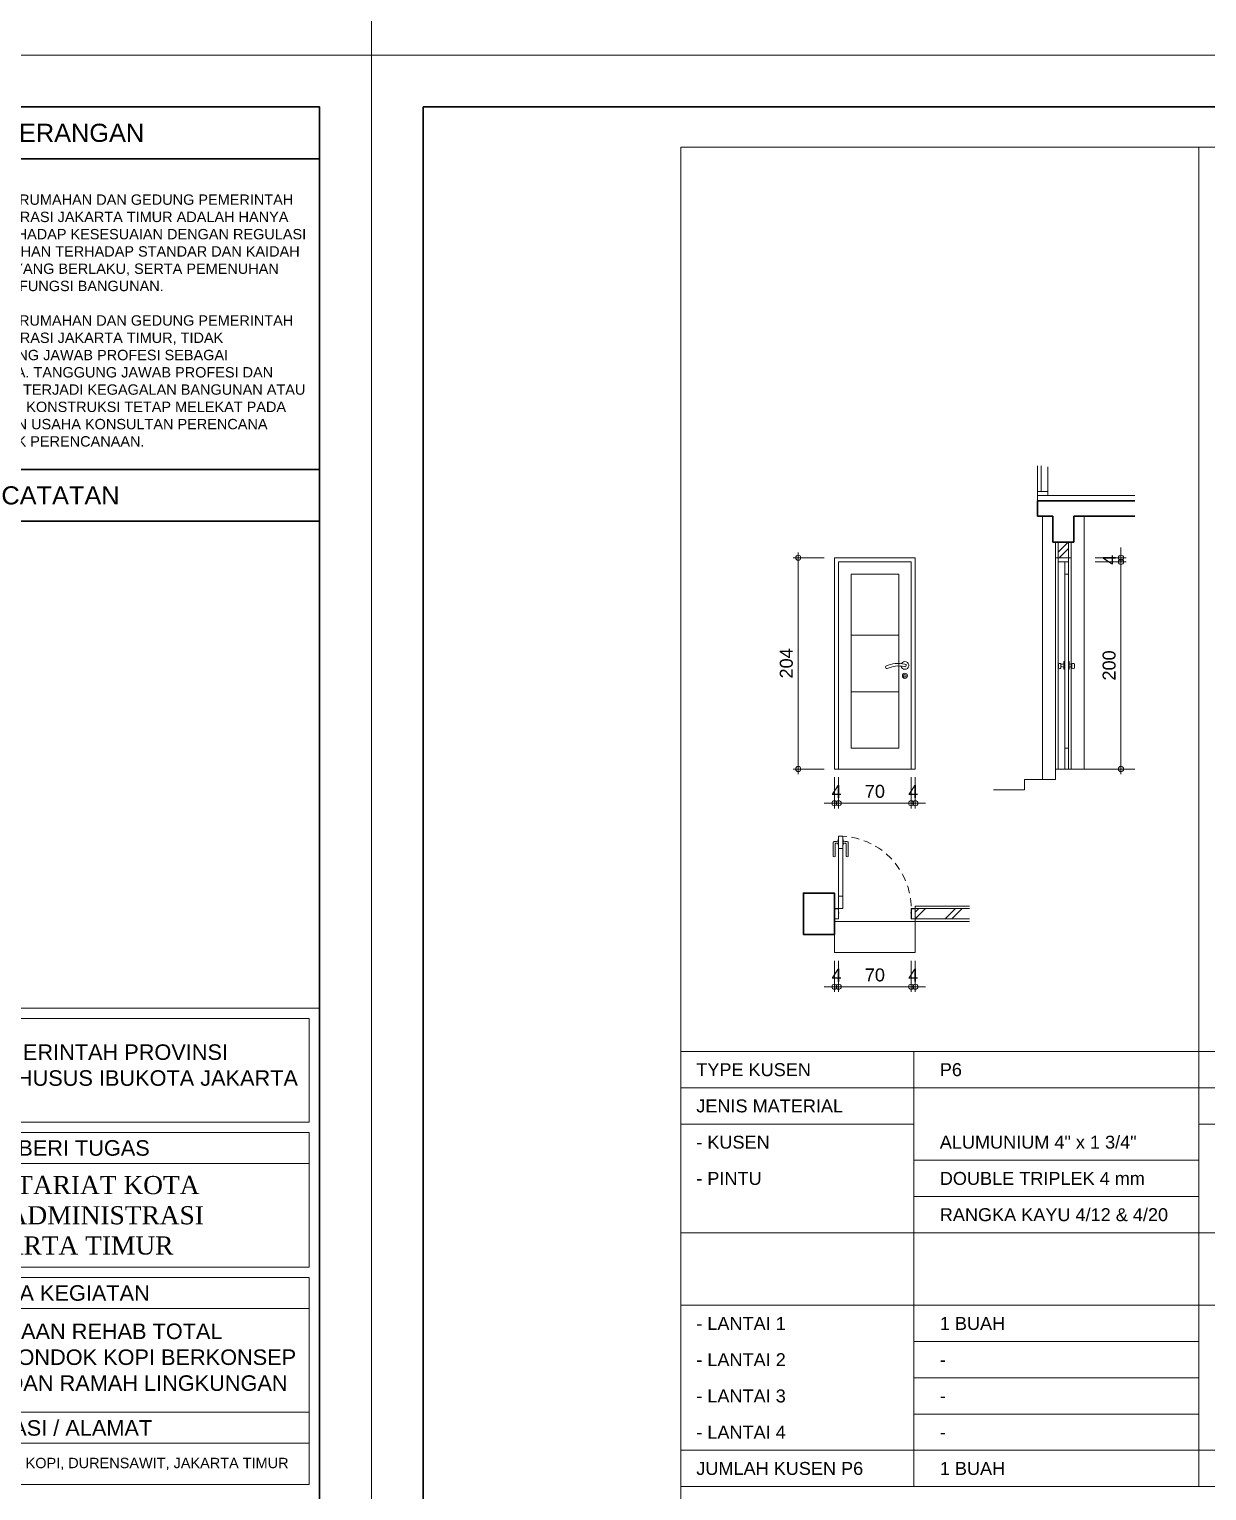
# Model space of a CAD drawing. Header units: millimetres. Extents: x -11 to 1625, y -267 to 180.
# Drawn here: x 988.61 to 1011.34, y -74.72 to -46.5 of the extents above; entities that cross this region are included whole.
import ezdxf
from ezdxf.enums import TextEntityAlignment as Align

# ---------------------------------------------------------------- set-up
doc = ezdxf.new("R2010")
doc.units = ezdxf.units.MM
doc.linetypes.add('HIDDEN', pattern=[0.375, 0.25, -0.125])
for name, color, linetype, lineweight in [('ars', 11, 'Continuous', 5), ('blk', 1, 'Continuous', 30), ('dinding', 5, 'Continuous', 15), ('GRS KOP', 1, 'Continuous', 35), ('KOLOM', 1, 'Continuous', 30), ('kop', 7, 'Continuous', 20), ('kus', 63, 'Continuous', 15), ('lan', 7, 'Continuous', 15), ('not', 7, 'Continuous', 20), ('tem', 5, 'Continuous', 20), ('u', 6, 'Continuous', 20)]:
    doc.layers.add(name, color=color, linetype=linetype, lineweight=lineweight)
doc.styles.add('BARU', font='complex.shx')
doc.styles.get("Standard").update_dxf_attribs({"font": 'ARIALUNI.TTF'})
doc.dimstyles.new('SK 50', dxfattribs={"dimtxt": 0.25, "dimasz": 0.1, "dimexe": 0, "dimexo": 0, "dimgap": 0.1, "dimtad": 1, "dimdec": 0, "dimlfac": 50, "dimzin": 12, "dimdsep": 46, "dimtxsty": 'Standard', "dimblk": 'BULAT', "dimcen": 0.1, "dimclrd": 256, "dimclre": 256, "dimclrt": 256, "dimadec": 0, "dimazin": 3, "dimtfac": 1, "dimtdec": 0, "dimtofl": 0, "dimtmove": 0, "dimatfit": 3, "dimldrblk": 'BULAT', "dimfxl": 0, "dimtolj": 1, "dimtzin": 0, "dimlwd": -1, "dimlwe": -1, "dimarcsym": 0})

# ---------------------------------------------------------------- blocks, each defined once
blk = doc.blocks.new('kop')
at = {"layer": 'GRS KOP'}
for p, q in [((83, 1), (83, 54)), ((73, 53), (83, 53)), ((73, 47), (83, 47)), ((73, 46), (83, 46))]:
    blk.add_line(p, q, dxfattribs=at)
blk.add_lwpolyline([(1, 54), (83, 54), (83, 1), (1, 1)], close=True, dxfattribs=at)
at = {"layer": 'kop', "color": 7}
for p, q in [((84, 55), (0, 55)), ((0, 55), (0, 0)), ((84, 55), (84, 0)), ((84, 55), (84, 0)), ((0, 0), (84, 0))]:
    blk.add_line(p, q, dxfattribs=at)
at = {"layer": 'kop'}
for p, q in [((83, 36.6), (73, 36.6)), ((82.8, 36.4), (73.2, 36.4)), ((82.8, 34.4), (82.8, 36.4)), ((82.8, 34.4), (73.2, 34.4)), ((82.8, 34.2), (73.2, 34.2)), ((82.8, 31.6), (82.8, 34.2)), ((82.8, 33.6), (73.2, 33.6)), ((82.8, 31.6), (73.2, 31.6)), ((82.8, 31.4), (73.2, 31.4)), ((82.8, 27.4), (82.8, 31.4)), ((82.8, 30.8), (73.2, 30.8)), ((82.8, 28.8), (73.2, 28.8)), ((82.8, 28.2), (73.2, 28.2)), ((82.8, 27.4), (73.2, 27.4))]:
    blk.add_line(p, q, dxfattribs=at)
for s, height, p in [('KETERANGAN ', 0.35, (78, 53.5)), ('CATATAN', 0.35, (78, 46.5)), ('PEMERINTAH PROVINSI', 0.29998, (78.8, 35.75)), ('DAERAH KHUSUS IBUKOTA JAKARTA', 0.29998, (78.8, 35.25)), ('PEMBERI TUGAS', 0.3, (78, 33.9)), ('NAMA KEGIATAN', 0.3, (78, 31.1)), ('LOKASI / ALAMAT', 0.3, (78, 28.5)), ('JALAN ARABIKA 3 PONDOK KOPI, DURENSAWIT, JAKARTA TIMUR', 0.2, (77.986, 27.8))]:
    blk.add_text(s, height=height, dxfattribs=at).set_placement(p, align=Align.MIDDLE)
at = {"layer": 'kop', "insert": (73.2, 49.875), "char_height": 0.2, "width": 9.6, "attachment_point": 4}
blk.add_mtext('\\pi-0.6,l0.6,t0.6;1.^IPENGESAHAN  DINAS PERUMAHAN DAN GEDUNG PEMERINTAH DAERAH KOTA ADMINISTRASI JAKARTA TIMUR ADALAH HANYA SEBATAS KONTROL TERHADAP KESESUAIAN DENGAN REGULASI PERIZINAN DAN PEMENUHAN TERHADAP STANDAR DAN KAIDAH TEKNIS PERENCANAAN YANG BERLAKU, SERTA PEMENUHAN TERHADAP KEBUTUHAN FUNGSI BANGUNAN.\\P\\P2.^IPENGESAHAN  DINAS PERUMAHAN DAN GEDUNG PEMERINTAH DAERAH KOTA ADMINISTRASI JAKARTA TIMUR, TIDAK MEMINDAHKAN TANGGUNG JAWAB PROFESI SEBAGAI KONSULTAN PERENCANA. TANGGUNG JAWAB PROFESI DAN RESIKO SANKSI APABILA TERJADI KEGAGALAN BANGUNAN ATAU KEGAGALAN PEKERJAAN KONSTRUKSI TETAP MELEKAT PADA TENAGA AHLI DAN BADAN USAHA KONSULTAN PERENCANA YANG MEMBUAT PRODUK PERENCANAAN.', dxfattribs=at)
at = {"layer": 'kop', "insert": (74.033, 33.359), "char_height": 0.35, "attachment_point": 1, "style": 'BARU'}
blk.add_mtext_dynamic_manual_height_columns('\\pi1.4375;{\\fRomantic|b0|i0|c2|p2;SEKRETARIAT KOTA\\P\\pi1.3461;KOTA ADMINISTRASI\\P\\pi1.9027;JAKARTA TIMUR}', width=7.94943, gutter_width=1.5, heights=[0], dxfattribs=at)
at = {"layer": 'kop', "insert": (73.464, 30.51), "char_height": 0.3, "attachment_point": 1}
blk.add_mtext_dynamic_manual_height_columns('\\pi1.446;PERENCANAAN REHAB TOTAL \\P\\pi0.026798;KANTOR LURAH PONDOK KOPI BERKONSEP \\P\\pi0.21087;HEMAT ENERGI DAN RAMAH LINGKUNGAN', width=9.06362, gutter_width=1.5, heights=[0], dxfattribs=at)
at = {"layer": 'kop', "style": 'BARU', "flags": 4}
for p, height in [((73.8, 5.4), 0.35), ((80.303, 5.382), 0.25), ((73.8, 4.9), 0.35), ((80.303, 4.882), 0.25), ((73.8, 4.4), 0.35), ((80.303, 4.382), 0.25)]:
    blk.add_attdef('-', p, '', height=height, dxfattribs=at)
at = {"layer": 'kop', "flags": 4}
for tag, p in [('AR-00', (78.057, 2.648)), ('00', (81.238, 2.647))]:
    blk.add_attdef(tag, text='', height=0.35, dxfattribs=at).set_placement(p, align=Align.MIDDLE)
blk = doc.blocks.new('P 70')
at = {"linetype": 'HIDDEN', "ltscale": 0.3}
blk.add_lwpolyline([(-0.74, 0.1, -0.414214), (-0.04, 0.8, -1.303225)], format="xyb", dxfattribs=at)
for points in [[(-0.04, 0.8), (-0.08, 0.8), (-0.08, 0.68), (-0.04, 0.68)], [(-0.04, 0.68), (-0.08, 0.68), (-0.08, 0.22), (-0.04, 0.22)], [(-0.04, 0.1), (-0.08, 0.1), (-0.08, 0.22), (-0.04, 0.22)], [(-0.735, 0.06), (-0.74, 0.06), (-0.74, 0.061), (-0.74, 0.1), (-0.78, 0.1), (-0.78, 0), (-0.74, 0), (-0.74, 0.056), (-0.735, 0.058)], [(-0.742, 0.002), (-0.778, 0.002), (-0.778, 0.098), (-0.742, 0.098)], [(-0.045, 0.06), (-0.04, 0.06), (-0.04, 0.061), (-0.04, 0.1), (0, 0.1), (0, 0), (-0.04, 0), (-0.04, 0.056), (-0.045, 0.058)], [(-0.038, 0.002), (-0.002, 0.002), (-0.002, 0.098), (-0.038, 0.098)]]:
    blk.add_lwpolyline(points, close=True)
blk = doc.blocks.new('K1')
at = {"layer": 'KOLOM'}
blk.add_lwpolyline([(0.2, 0.15), (-0.2, 0.15), (-0.2, -0.15), (0.2, -0.15), (0.2, 0.15)], dxfattribs=at)
blk = doc.blocks.new('BULAT')
for p, q in [((-1, 0), (1, 0)), ((0, -1), (0, 1))]:
    blk.add_line(p, q)
blk.add_circle((0, 0), 0.5)
blk = doc.blocks.new('*D1855')
at = {"layer": 'Defpoints', "color": 0, "ltscale": 0.15}
for p in [(1003.953, -56.704), (1003.453, -60.784), (1003.953, -60.784)]:
    blk.add_point(p, dxfattribs=at)
at = {"layer": 'u', "ltscale": 0.15}
for p, q in [((1003.953, -56.704), (1003.453, -56.704)), ((1003.453, -56.804), (1003.453, -60.684)), ((1003.953, -60.784), (1003.453, -60.784))]:
    blk.add_line(p, q, dxfattribs=at)
at = {"layer": 'u', "ltscale": 0.15, "xscale": 0.1, "yscale": 0.1, "zscale": 0.1}
for p, rotation in [((1003.453, -56.704), 90), ((1003.453, -60.784), 270)]:
    blk.add_blockref('BULAT', p, dxfattribs=dict(at, rotation=rotation))
at = {"layer": 'u', "ltscale": 0.15, "insert": (1003.225, -58.744), "char_height": 0.25, "attachment_point": 5, "rotation": 90}
blk.add_mtext('\\A1;204', dxfattribs=at)
blk = doc.blocks.new('*D1856')
at = {"layer": 'Defpoints', "color": 0, "ltscale": 0.15}
for p in [(1009.183, -56.784), (1009.183, -60.784), (1009.683, -60.784)]:
    blk.add_point(p, dxfattribs=at)
at = {"layer": 'u', "ltscale": 0.15}
for p, q in [((1009.183, -56.784), (1009.683, -56.784)), ((1009.683, -56.884), (1009.683, -60.684)), ((1009.183, -60.784), (1009.683, -60.784))]:
    blk.add_line(p, q, dxfattribs=at)
at = {"layer": 'u', "ltscale": 0.15, "xscale": 0.1, "yscale": 0.1, "zscale": 0.1}
for p, rotation in [((1009.683, -56.784), 90), ((1009.683, -60.784), 270)]:
    blk.add_blockref('BULAT', p, dxfattribs=dict(at, rotation=rotation))
at = {"layer": 'u', "ltscale": 0.15, "insert": (1009.455, -58.784), "char_height": 0.25, "attachment_point": 5, "rotation": 90}
blk.add_mtext('\\A1;200', dxfattribs=at)
blk = doc.blocks.new('*D1857')
at = {"layer": 'Defpoints', "color": 0, "ltscale": 0.15}
for p in [(1009.183, -56.704), (1009.183, -56.784), (1009.683, -56.784)]:
    blk.add_point(p, dxfattribs=at)
at = {"layer": 'u', "ltscale": 0.15}
for p, q in [((1009.183, -56.704), (1009.683, -56.704)), ((1009.683, -56.604), (1009.683, -56.504)), ((1009.183, -56.784), (1009.683, -56.784)), ((1009.683, -56.884), (1009.683, -56.984))]:
    blk.add_line(p, q, dxfattribs=at)
at = {"layer": 'u', "ltscale": 0.15, "xscale": 0.1, "yscale": 0.1, "zscale": 0.1}
for p, rotation in [((1009.683, -56.704), 270), ((1009.683, -56.784), 90)]:
    blk.add_blockref('BULAT', p, dxfattribs=dict(at, rotation=rotation))
at = {"layer": 'u', "ltscale": 0.15, "insert": (1009.458, -56.744), "char_height": 0.25, "attachment_point": 5, "rotation": 90}
blk.add_mtext('\\A1;4', dxfattribs=at)
blk = doc.blocks.new('*D1858')
at = {"layer": 'Defpoints', "color": 0, "ltscale": 0.15}
for p in [(1004.233, -60.944), (1005.633, -60.944), (1005.633, -61.444)]:
    blk.add_point(p, dxfattribs=at)
at = {"layer": 'u', "ltscale": 0.15}
for p, q in [((1004.233, -60.944), (1004.233, -61.444)), ((1005.633, -60.944), (1005.633, -61.444)), ((1004.333, -61.444), (1005.533, -61.444))]:
    blk.add_line(p, q, dxfattribs=at)
at = {"layer": 'u', "ltscale": 0.15, "xscale": 0.1, "yscale": 0.1, "zscale": 0.1, "rotation": 180}
blk.add_blockref('BULAT', (1004.233, -61.444), dxfattribs=at)
at = {"layer": 'u', "ltscale": 0.15, "xscale": 0.1, "yscale": 0.1, "zscale": 0.1}
blk.add_blockref('BULAT', (1005.633, -61.444), dxfattribs=at)
at = {"layer": 'u', "ltscale": 0.15, "insert": (1004.933, -61.216), "char_height": 0.25, "attachment_point": 5}
blk.add_mtext('\\A1;70', dxfattribs=at)
blk = doc.blocks.new('*D1859')
at = {"layer": 'Defpoints', "color": 0, "ltscale": 0.15}
for p in [(1004.153, -60.944), (1004.233, -60.944), (1004.233, -61.444)]:
    blk.add_point(p, dxfattribs=at)
at = {"layer": 'u', "ltscale": 0.15}
for p, q in [((1004.153, -60.944), (1004.153, -61.444)), ((1004.233, -60.944), (1004.233, -61.444)), ((1004.053, -61.444), (1003.953, -61.444)), ((1004.333, -61.444), (1004.433, -61.444))]:
    blk.add_line(p, q, dxfattribs=at)
at = {"layer": 'u', "ltscale": 0.15, "xscale": 0.1, "yscale": 0.1, "zscale": 0.1}
blk.add_blockref('BULAT', (1004.153, -61.444), dxfattribs=at)
at = {"layer": 'u', "ltscale": 0.15, "xscale": 0.1, "yscale": 0.1, "zscale": 0.1, "rotation": 180}
blk.add_blockref('BULAT', (1004.233, -61.444), dxfattribs=at)
at = {"layer": 'u', "ltscale": 0.15, "insert": (1004.193, -61.219), "char_height": 0.25, "attachment_point": 5}
blk.add_mtext('\\A1;4', dxfattribs=at)
blk = doc.blocks.new('*D1860')
at = {"layer": 'Defpoints', "color": 0, "ltscale": 0.15}
for p in [(1005.633, -60.944), (1005.713, -60.944), (1005.713, -61.444)]:
    blk.add_point(p, dxfattribs=at)
at = {"layer": 'u', "ltscale": 0.15}
for p, q in [((1005.633, -60.944), (1005.633, -61.444)), ((1005.713, -60.944), (1005.713, -61.444)), ((1005.533, -61.444), (1005.433, -61.444)), ((1005.813, -61.444), (1005.913, -61.444))]:
    blk.add_line(p, q, dxfattribs=at)
at = {"layer": 'u', "ltscale": 0.15, "xscale": 0.1, "yscale": 0.1, "zscale": 0.1}
blk.add_blockref('BULAT', (1005.633, -61.444), dxfattribs=at)
at = {"layer": 'u', "ltscale": 0.15, "xscale": 0.1, "yscale": 0.1, "zscale": 0.1, "rotation": 180}
blk.add_blockref('BULAT', (1005.713, -61.444), dxfattribs=at)
at = {"layer": 'u', "ltscale": 0.15, "insert": (1005.673, -61.219), "char_height": 0.25, "attachment_point": 5}
blk.add_mtext('\\A1;4', dxfattribs=at)
blk = doc.blocks.new('*D1861')
at = {"layer": 'Defpoints', "color": 0, "ltscale": 0.15}
for p in [(1004.233, -64.489), (1005.633, -64.489), (1005.633, -64.989)]:
    blk.add_point(p, dxfattribs=at)
at = {"layer": 'u', "ltscale": 0.15}
for p, q in [((1004.233, -64.489), (1004.233, -64.989)), ((1005.633, -64.489), (1005.633, -64.989)), ((1004.333, -64.989), (1005.533, -64.989))]:
    blk.add_line(p, q, dxfattribs=at)
at = {"layer": 'u', "ltscale": 0.15, "xscale": 0.1, "yscale": 0.1, "zscale": 0.1, "rotation": 180}
blk.add_blockref('BULAT', (1004.233, -64.989), dxfattribs=at)
at = {"layer": 'u', "ltscale": 0.15, "xscale": 0.1, "yscale": 0.1, "zscale": 0.1}
blk.add_blockref('BULAT', (1005.633, -64.989), dxfattribs=at)
at = {"layer": 'u', "ltscale": 0.15, "insert": (1004.933, -64.761), "char_height": 0.25, "attachment_point": 5}
blk.add_mtext('\\A1;70', dxfattribs=at)
blk = doc.blocks.new('*D1862')
at = {"layer": 'Defpoints', "color": 0, "ltscale": 0.15}
for p in [(1004.153, -64.489), (1004.233, -64.489), (1004.233, -64.989)]:
    blk.add_point(p, dxfattribs=at)
at = {"layer": 'u', "ltscale": 0.15}
for p, q in [((1004.153, -64.489), (1004.153, -64.989)), ((1004.233, -64.489), (1004.233, -64.989)), ((1004.053, -64.989), (1003.953, -64.989)), ((1004.333, -64.989), (1004.433, -64.989))]:
    blk.add_line(p, q, dxfattribs=at)
at = {"layer": 'u', "ltscale": 0.15, "xscale": 0.1, "yscale": 0.1, "zscale": 0.1}
blk.add_blockref('BULAT', (1004.153, -64.989), dxfattribs=at)
at = {"layer": 'u', "ltscale": 0.15, "xscale": 0.1, "yscale": 0.1, "zscale": 0.1, "rotation": 180}
blk.add_blockref('BULAT', (1004.233, -64.989), dxfattribs=at)
at = {"layer": 'u', "ltscale": 0.15, "insert": (1004.193, -64.764), "char_height": 0.25, "attachment_point": 5}
blk.add_mtext('\\A1;4', dxfattribs=at)
blk = doc.blocks.new('*D1863')
at = {"layer": 'Defpoints', "color": 0, "ltscale": 0.15}
for p in [(1005.633, -64.489), (1005.713, -64.489), (1005.713, -64.989)]:
    blk.add_point(p, dxfattribs=at)
at = {"layer": 'u', "ltscale": 0.15}
for p, q in [((1005.633, -64.489), (1005.633, -64.989)), ((1005.713, -64.489), (1005.713, -64.989)), ((1005.533, -64.989), (1005.433, -64.989)), ((1005.813, -64.989), (1005.913, -64.989))]:
    blk.add_line(p, q, dxfattribs=at)
at = {"layer": 'u', "ltscale": 0.15, "xscale": 0.1, "yscale": 0.1, "zscale": 0.1}
blk.add_blockref('BULAT', (1005.633, -64.989), dxfattribs=at)
at = {"layer": 'u', "ltscale": 0.15, "xscale": 0.1, "yscale": 0.1, "zscale": 0.1, "rotation": 180}
blk.add_blockref('BULAT', (1005.713, -64.989), dxfattribs=at)
at = {"layer": 'u', "ltscale": 0.15, "insert": (1005.673, -64.764), "char_height": 0.25, "attachment_point": 5}
blk.add_mtext('\\A1;4', dxfattribs=at)

msp = doc.modelspace()

# ---------------------------------------------------------------- hatches: boundary and pattern name
at = {"layer": 'ars'}
h = msp.add_hatch(dxfattribs=at)
h.set_pattern_fill('TEMBOK', color=256, scale=0.5)
h.set_pattern_definition([(45, (980.57906, -155.2019), (-0.3535534, 0.3535534), []), (45, (980.70406, -155.2019), (-0.3535534, 0.3535534), [])])
h.paths.add_polyline_path([(1008.6706145, -56.4039034), (1008.4706145, -56.4039034), (1008.4706145, -56.7039034), (1008.6706145, -56.7039034)])
h = msp.add_hatch(dxfattribs=at)
h.set_pattern_fill('TEMBOK', color=256, scale=0.5, angle=180)
h.set_pattern_definition([(225, (1008.8532, -35.07864), (0.353553, -0.353553), []), (225, (1008.7282, -35.07864), (0.353553, -0.353553), [])])
h.paths.add_polyline_path([(1005.7131871, -63.4786391), (1005.7131871, -63.6786391), (1006.7614188, -63.6786391), (1006.7614188, -63.4786391)])

# ---------------------------------------------------------------- linework, layer by layer
for p, q in [((1008.4706145, -56.7039034), (1008.4706145, -56.4039034)), ((1008.6706145, -56.7039034), (1008.6706145, -56.4039034))]:
    msp.add_line(p, q, dxfattribs=at)
for points in [[(1008.474998, -58.7543773), (1008.474998, -58.8379409)], [(1008.524998, -58.7543773), (1008.524998, -58.8379409)], [(1008.5318869, -58.7604309), (1008.524998, -58.7604309)], [(1008.5318869, -58.8073759), (1008.524998, -58.8073759)], [(1008.7293421, -58.7604309), (1008.7362311, -58.7604309)], [(1008.7293421, -58.8073759), (1008.7362311, -58.8073759)], [(1008.7362311, -58.7543773), (1008.7362311, -58.8379409)], [(1008.7862311, -58.7543773), (1008.7862311, -58.8379409)], [(1004.1308094, -62.1951442), (1004.1308094, -62.4710779)], [(1004.1891414, -62.1803775), (1004.1464747, -62.1803775)], [(1004.1683094, -62.226957), (1004.1683094, -62.4710779)], [(1004.2008155, -62.2178775), (1004.1770716, -62.2178775)], [(1004.3455587, -62.2178775), (1004.3693026, -62.2178775)], [(1004.3572328, -62.1803775), (1004.3998995, -62.1803775)], [(1004.3780648, -62.226957), (1004.3780648, -62.4710779)], [(1004.4155648, -62.1951442), (1004.4155648, -62.4710779)], [(1006.7614188, -63.6786391), (1005.7131871, -63.6786391), (1005.7131871, -63.4786391), (1006.7614188, -63.4786391)]]:
    msp.add_lwpolyline(points, dxfattribs=at)
for points in [[(1008.5906145, -58.7089034), (1008.5791109, -58.7089034), (1008.5791109, -58.8589034), (1008.5906145, -58.8589034)], [(1008.6706145, -58.7089034), (1008.6821182, -58.7089034), (1008.6821182, -58.8589034), (1008.6706145, -58.8589034)], [(1004.2331871, -62.2548891), (1004.2245594, -62.2548891), (1004.2245594, -62.1423891), (1004.2331871, -62.1423891)], [(1004.3131871, -62.2548891), (1004.3218148, -62.2548891), (1004.3218148, -62.1423891), (1004.3131871, -62.1423891)]]:
    msp.add_lwpolyline(points, close=True, dxfattribs=at)
for radius in [0.05, 0.025]:
    msp.add_circle((1005.5131871, -58.9839034), radius, dxfattribs=at)
for centre, radius, start, end in [((1005.1652701, -58.8190143), 0.0266789, 136.51723334, 275.64752154), ((1005.3881871, -59.2955851), 0.5510465, 76.88883355, 116.08237744), ((1005.3914549, -59.3067717), 0.5125345, 77.52780495, 115.86066295), ((1005.5131871, -58.7839034), 0.075, 189.64596199, 151.17059199), ((1005.5131871, -58.7839034), 0.025, 243.78816417, 90), ((1008.499998, -58.7843617), 0.0390393, 50.17975461, 129.82024539), ((1008.499998, -58.8079565), 0.0390393, 230.17975461, 309.82024539), ((1008.5294707, -58.6111443), 0.1493062, 269.07273269, 289.4189203), ((1008.5294707, -58.9566625), 0.1493062, 70.5810797, 90.92726731), ((1008.7317584, -58.6111443), 0.1493062, 250.5810797, 270.92726731), ((1008.7317584, -58.9566625), 0.1493062, 89.07273269, 109.4189203), ((1008.7612311, -58.7843617), 0.0390393, 50.17975461, 129.82024539), ((1008.7612311, -58.8079565), 0.0390393, 230.17975461, 309.82024539), ((1004.1652001, -62.2159351), 0.0401868, 117.77227098, 148.84496718), ((1004.181722, -62.2311332), 0.0140478, 109.33238929, 162.70547421), ((1004.1873292, -62.0684125), 0.1119796, 269.07273269, 289.4189203), ((1004.1909932, -62.3163336), 0.0989449, 70.1693486, 84.30285984), ((1004.359045, -62.0684125), 0.1119796, 250.5810797, 270.92726731), ((1004.355381, -62.3163336), 0.0989449, 95.69714016, 109.8306514), ((1004.3646521, -62.2311332), 0.0140478, 17.29452579, 70.66761071), ((1004.3811741, -62.2159351), 0.0401868, 31.15503282, 62.22772902), ((1004.1495594, -62.4471467), 0.0304017, 231.92142877, 308.07857123), ((1004.3968148, -62.4471467), 0.0304017, 231.92142877, 308.07857123)]:
    msp.add_arc(centre, radius, start, end, dxfattribs=at)
at = {"layer": 'blk'}
for p, q in [((1008.0706145, -55.6039034), (1009.9501106, -55.6039034)), ((1008.0706145, -55.6039034), (1008.0706145, -55.9039034)), ((1008.0706145, -55.9039034), (1008.3706145, -55.9039034)), ((1008.3706145, -56.4039034), (1008.3706145, -55.9039034)), ((1008.7706145, -55.9039034), (1009.9501106, -55.9039034)), ((1008.7706145, -56.4039034), (1008.7706145, -55.9039034)), ((1008.3706145, -56.4039034), (1008.7706145, -56.4039034))]:
    msp.add_line(p, q, dxfattribs=at)
at = {"layer": 'dinding'}
msp.add_lwpolyline([(1006.7614188, -63.7286391), (1005.7131871, -63.7286391), (1005.7131871, -63.4286391), (1006.7614188, -63.4286391)], dxfattribs=at)
at = {"layer": 'kus'}
for p, q in [((1008.0706145, -55.5039034), (1008.0706145, -54.9294652)), ((1008.1406145, -55.4239034), (1008.1406145, -54.9294652)), ((1008.2706145, -55.5039034), (1008.2706145, -54.9486634)), ((1008.2706145, -55.4239034), (1008.0706145, -55.4239034)), ((1008.2706145, -55.5039034), (1008.0706145, -55.5039034)), ((1004.1531871, -56.7039034), (1005.7131871, -56.7039034)), ((1004.1531871, -56.7039034), (1004.1531871, -60.7839034)), ((1005.7131871, -56.7039034), (1005.7131871, -60.7839034)), ((1008.4706145, -60.7839034), (1008.4706145, -56.7039034)), ((1008.6706145, -56.7039034), (1008.6706145, -60.7839034)), ((1004.2331871, -56.7839034), (1004.2331871, -60.7839034)), ((1004.2331871, -56.7839034), (1005.6331871, -56.7839034)), ((1005.6331871, -56.7839034), (1005.6331871, -60.7839034)), ((1008.4706145, -56.7839034), (1008.6706145, -56.7839034)), ((1008.6006145, -56.7839034), (1008.6006145, -60.7839034)), ((1004.4731871, -57.0239034), (1004.4731871, -60.3839034)), ((1004.4731871, -57.0239034), (1005.3931871, -57.0239034)), ((1005.3931871, -57.0239034), (1005.3931871, -60.3839034)), ((1008.6006145, -57.0239034), (1008.6706145, -57.0239034)), ((1004.4731871, -58.1972367), (1005.3931871, -58.1972367)), ((1004.4731871, -59.2905701), (1005.3931871, -59.2905701)), ((1004.4731871, -60.3839034), (1005.3931871, -60.3839034)), ((1008.6006145, -60.3839034), (1008.6706145, -60.3839034))]:
    msp.add_line(p, q, dxfattribs=at)
at = {"layer": 'lan'}
for p, q in [((1021.685907, -48.7758688), (1001.185907, -48.7758688)), ((1001.185907, -74.6383231), (1001.185907, -48.7758688)), ((1011.185907, -74.6383231), (1011.185907, -48.7758688)), ((1008.0706145, -55.5039034), (1009.9501106, -55.5039034)), ((1008.0706145, -55.5039034), (1008.0706145, -55.6039034)), ((1008.4206145, -56.7039034), (1008.4206145, -60.9839034)), ((1008.7206145, -60.7839034), (1008.7206145, -56.7039034)), ((1004.1531871, -60.7839034), (1005.7131871, -60.7839034)), ((1008.4206145, -60.7839034), (1009.9501106, -60.7839034)), ((1007.2206145, -61.1839034), (1007.8206145, -61.1839034)), ((1007.8206145, -60.9839034), (1008.4206145, -60.9839034)), ((1007.8206145, -60.9839034), (1007.8206145, -61.1839034)), ((1005.7131871, -63.7286391), (1005.7131871, -64.3286391)), ((1004.1531871, -63.9786391), (1004.1531871, -64.3286391)), ((1061.0675924, -66.2383231), (1001.185907, -66.2383231)), ((1005.685907, -74.6383231), (1005.685907, -66.2383231)), ((1011.185907, -66.9383231), (1001.185907, -66.9383231)), ((1021.685907, -66.9383231), (1011.185907, -66.9383231)), ((1005.685907, -67.6383231), (1001.185907, -67.6383231)), ((1015.185907, -67.6383231), (1011.185907, -67.6383231)), ((1011.185907, -68.3383231), (1005.685907, -68.3383231)), ((1011.185907, -69.0383231), (1005.685907, -69.0383231)), ((1011.185907, -69.7383231), (1001.185907, -69.7383231)), ((1021.685907, -69.7383231), (1011.185907, -69.7383231)), ((1011.185907, -71.1383231), (1001.185907, -71.1383231)), ((1021.685907, -71.1383231), (1011.185907, -71.1383231)), ((1011.185907, -71.8383231), (1005.685907, -71.8383231)), ((1011.185907, -72.5383231), (1005.685907, -72.5383231)), ((1011.185907, -73.2383231), (1005.685907, -73.2383231)), ((1011.185907, -73.9383231), (1001.185907, -73.9383231)), ((1021.685907, -73.9383231), (1011.185907, -73.9383231)), ((1061.0675924, -74.6383231), (1001.185907, -74.6383231)), ((1001.185907, -100.5007773), (1001.185907, -74.6383231)), ((1050.3767497, -74.6383231), (1001.185907, -74.6383231))]:
    msp.add_line(p, q, dxfattribs=at)
for points in [[(1005.7131871, -63.7286391), (1004.1531871, -63.7286391)], [(1005.7131871, -64.3286391), (1004.1531871, -64.3286391)]]:
    msp.add_lwpolyline(points, dxfattribs=at)
at = {"layer": 'tem'}
for p, q in [((1008.1706145, -55.9039034), (1008.1706145, -60.9839034)), ((1008.9706145, -55.9039034), (1008.9706145, -60.7839034)), ((1008.4206145, -56.4039034), (1008.4206145, -56.7039034)), ((1008.7206145, -56.7039034), (1008.7206145, -56.4039034)), ((1008.4206145, -56.7039034), (1008.7206145, -56.7039034))]:
    msp.add_line(p, q, dxfattribs=at)

# ---------------------------------------------------------------- block references
at = {"layer": 'KOLOM', "xscale": 2, "yscale": 2, "zscale": 2, "rotation": 270}
msp.add_blockref('K1', (1003.8531871, -63.5786391), dxfattribs=at)
at = {"layer": 'kop'}
for p in [(911.2141622, -47), (995.2141622, -47), (911.2141622, -102), (995.2141622, -102)]:
    msp.add_blockref('kop', p, dxfattribs=at)
at = {"layer": 'kus', "xscale": -2, "yscale": 2, "zscale": 2}
msp.add_blockref('P 70', (1004.1531871, -63.6786391), dxfattribs=at)

# ---------------------------------------------------------------- texts
at = {"layer": 'not'}
for s, p in [('TYPE KUSEN', (1001.485907, -66.7133231)), ('P6', (1006.185907, -66.7133231)), ('JENIS MATERIAL', (1001.485907, -67.4133231)), ('- KUSEN', (1001.485907, -68.1133231)), ('ALUMUNIUM 4" x 1 3/4"', (1006.185907, -68.1133231)), ('- PINTU', (1001.485907, -68.8133231)), ('DOUBLE TRIPLEK 4 mm ', (1006.185907, -68.8133231)), ('RANGKA KAYU 4/12 & 4/20', (1006.185907, -69.5133231)), ('- LANTAI 1', (1001.485907, -71.6133231)), ('1 BUAH', (1006.185907, -71.6133231)), ('- LANTAI 2', (1001.485907, -72.3133231)), ('-', (1006.185907, -72.3133231)), ('- LANTAI 3', (1001.485907, -73.0133231)), ('-', (1006.185907, -73.0133231)), ('- LANTAI 4', (1001.485907, -73.7133231)), ('-', (1006.185907, -73.7133231)), ('JUMLAH KUSEN P6', (1001.485907, -74.4133231)), ('1 BUAH', (1006.185907, -74.4133231))]:
    msp.add_text(s, height=0.25, dxfattribs=at).set_placement(p)

# ---------------------------------------------------------------- dimensions: what is measured, and where the dimension line sits
at = {"layer": 'u', "ltscale": 0.15}
for base, p1, p2, picture, middle in [((1003.4531871, -60.7839034), (1003.9531871, -56.7039034), (1003.9531871, -60.7839034), '*D1855', (1003.4531871, -58.7439034)), ((1009.6830107, -56.7839034), (1009.1830107, -56.7039034), (1009.1830107, -56.7839034), '*D1857', (1009.6830107, -56.7439034)), ((1009.6830107, -60.7839034), (1009.1830107, -56.7839034), (1009.1830107, -60.7839034), '*D1856', (1009.6830107, -58.7839034))]:
    dim = msp.add_linear_dim(base=base, p1=p1, p2=p2, angle=270, dimstyle='SK 50', dxfattribs=at)
    dim.commit()
    dim.dimension.update_dxf_attribs({"geometry": picture, "text_midpoint": middle, "dimtype": 160})
for base, p1, p2, picture, middle in [((1004.2331871, -61.4439034), (1004.1531871, -60.9439034), (1004.2331871, -60.9439034), '*D1859', (1004.1931871, -61.4439034)), ((1005.6331871, -61.4439034), (1004.2331871, -60.9439034), (1005.6331871, -60.9439034), '*D1858', (1004.9331871, -61.4439034)), ((1005.7131871, -61.4439034), (1005.6331871, -60.9439034), (1005.7131871, -60.9439034), '*D1860', (1005.6731871, -61.4439034)), ((1004.2331871, -64.9886391), (1004.1531871, -64.4886391), (1004.2331871, -64.4886391), '*D1862', (1004.1931871, -64.9886391)), ((1005.6331871, -64.9886391), (1004.2331871, -64.4886391), (1005.6331871, -64.4886391), '*D1861', (1004.9331871, -64.9886391)), ((1005.7131871, -64.9886391), (1005.6331871, -64.4886391), (1005.7131871, -64.4886391), '*D1863', (1005.6731871, -64.9886391))]:
    dim = msp.add_linear_dim(base=base, p1=p1, p2=p2, dimstyle='SK 50', dxfattribs=at)
    dim.commit()
    dim.dimension.update_dxf_attribs({"geometry": picture, "text_midpoint": middle, "dimtype": 160})

doc.saveas('drawing.dxf')
